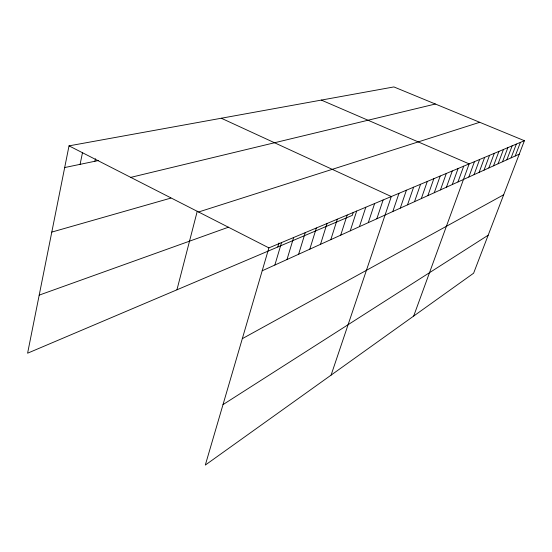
<?xml version="1.0" encoding="UTF-8"?>
<svg xmlns="http://www.w3.org/2000/svg" width="552" height="552" viewBox="0 0 552 552"><rect width="100%" height="100%" fill="white"/><g stroke="black" fill="none" stroke-linecap="round" stroke-linejoin="round"><path stroke-width="0.83" d="M524.4 140.705L268.893 247.889L205.303 465.074L473.609 273.205L524.4 140.705L393.893 86.926L69.021 145.859L27.6 353.197L352.335 215.356L353.314 212.32M80.095 164.344L82.448 152.883M94.903 161.26L95.434 158.755M176.944 289.807L197.257 211.223M277.78 247.006L278.96 243.018M274.861 265.036L281.541 242.59M286.999 259.53L293.643 237.512M298.625 254.251L305.242 232.647M309.789 249.187L316.372 227.976M320.505 244.322L327.046 223.498M330.807 239.651L337.313 219.192M340.715 235.159L347.173 215.052M350.251 230.833L356.668 211.071M359.435 226.665L365.81 207.235M368.287 222.649L374.622 203.543M376.83 218.771L383.109 199.976M331.09 375.118L391.306 196.54L221.297 118.238M392.803 211.526L398.992 193.317M400.276 208.132L406.417 190.198M407.514 204.854L413.607 187.183M414.517 201.673L420.569 184.264M421.307 198.596L427.31 181.435M427.883 195.608L433.844 178.696M434.265 192.717L440.179 176.04M440.455 189.909L446.32 173.459M446.464 187.183L452.281 170.961M452.302 184.534L458.07 168.532M457.967 181.96L463.694 166.173M413.696 316.048L469.152 163.882L321.333 100.091M468.834 177.033L474.465 161.653M474.044 174.667L479.626 159.487M479.108 172.369L484.656 157.382M484.042 170.133L489.541 155.333M488.851 167.953L494.302 153.332M493.529 165.828L498.939 151.386M498.09 163.758L503.458 149.495M502.534 161.743L507.861 147.646M506.867 159.776L512.146 145.845M511.09 157.858L516.334 144.093M515.216 155.988L520.419 142.375M223.008 404.616L488.168 235.214M242.314 338.666L503.679 194.759M262.193 270.784L519.239 154.167M39.199 295.127L228.466 227.196M198.575 211.996L479.716 122.296M51.791 232.088L170.865 198.092M130.762 177.378L435.376 104.017M64.688 167.546L98.256 160.563M69.021 145.859L268.893 247.889"/></g></svg>
